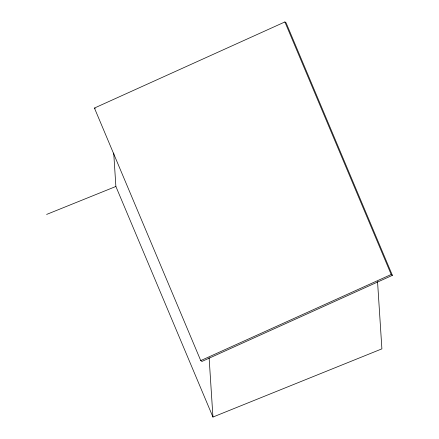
<?xml version="1.0" encoding="UTF-8"?>
<svg xmlns="http://www.w3.org/2000/svg" width="439" height="439" viewBox="0 0 439 439"><rect width="100%" height="100%" fill="white"/><g stroke="black" fill="none" stroke-linecap="round" stroke-linejoin="round"><path stroke-width="0.66" d="M94.434 108.049L284.889 21.95L286.08 22.806L392.384 275.346L201.929 361.445L200.738 360.589L94.434 108.049L95.225 108.62M200.738 360.589L391.198 274.49L392.384 275.346M46.616 214.43L115.885 186.471L113.723 153.074M115.885 186.471L212.948 417.05L381.897 348.857L377.545 281.575M284.889 21.95L391.198 274.49M209.112 357.752L212.948 417.05"/></g></svg>
